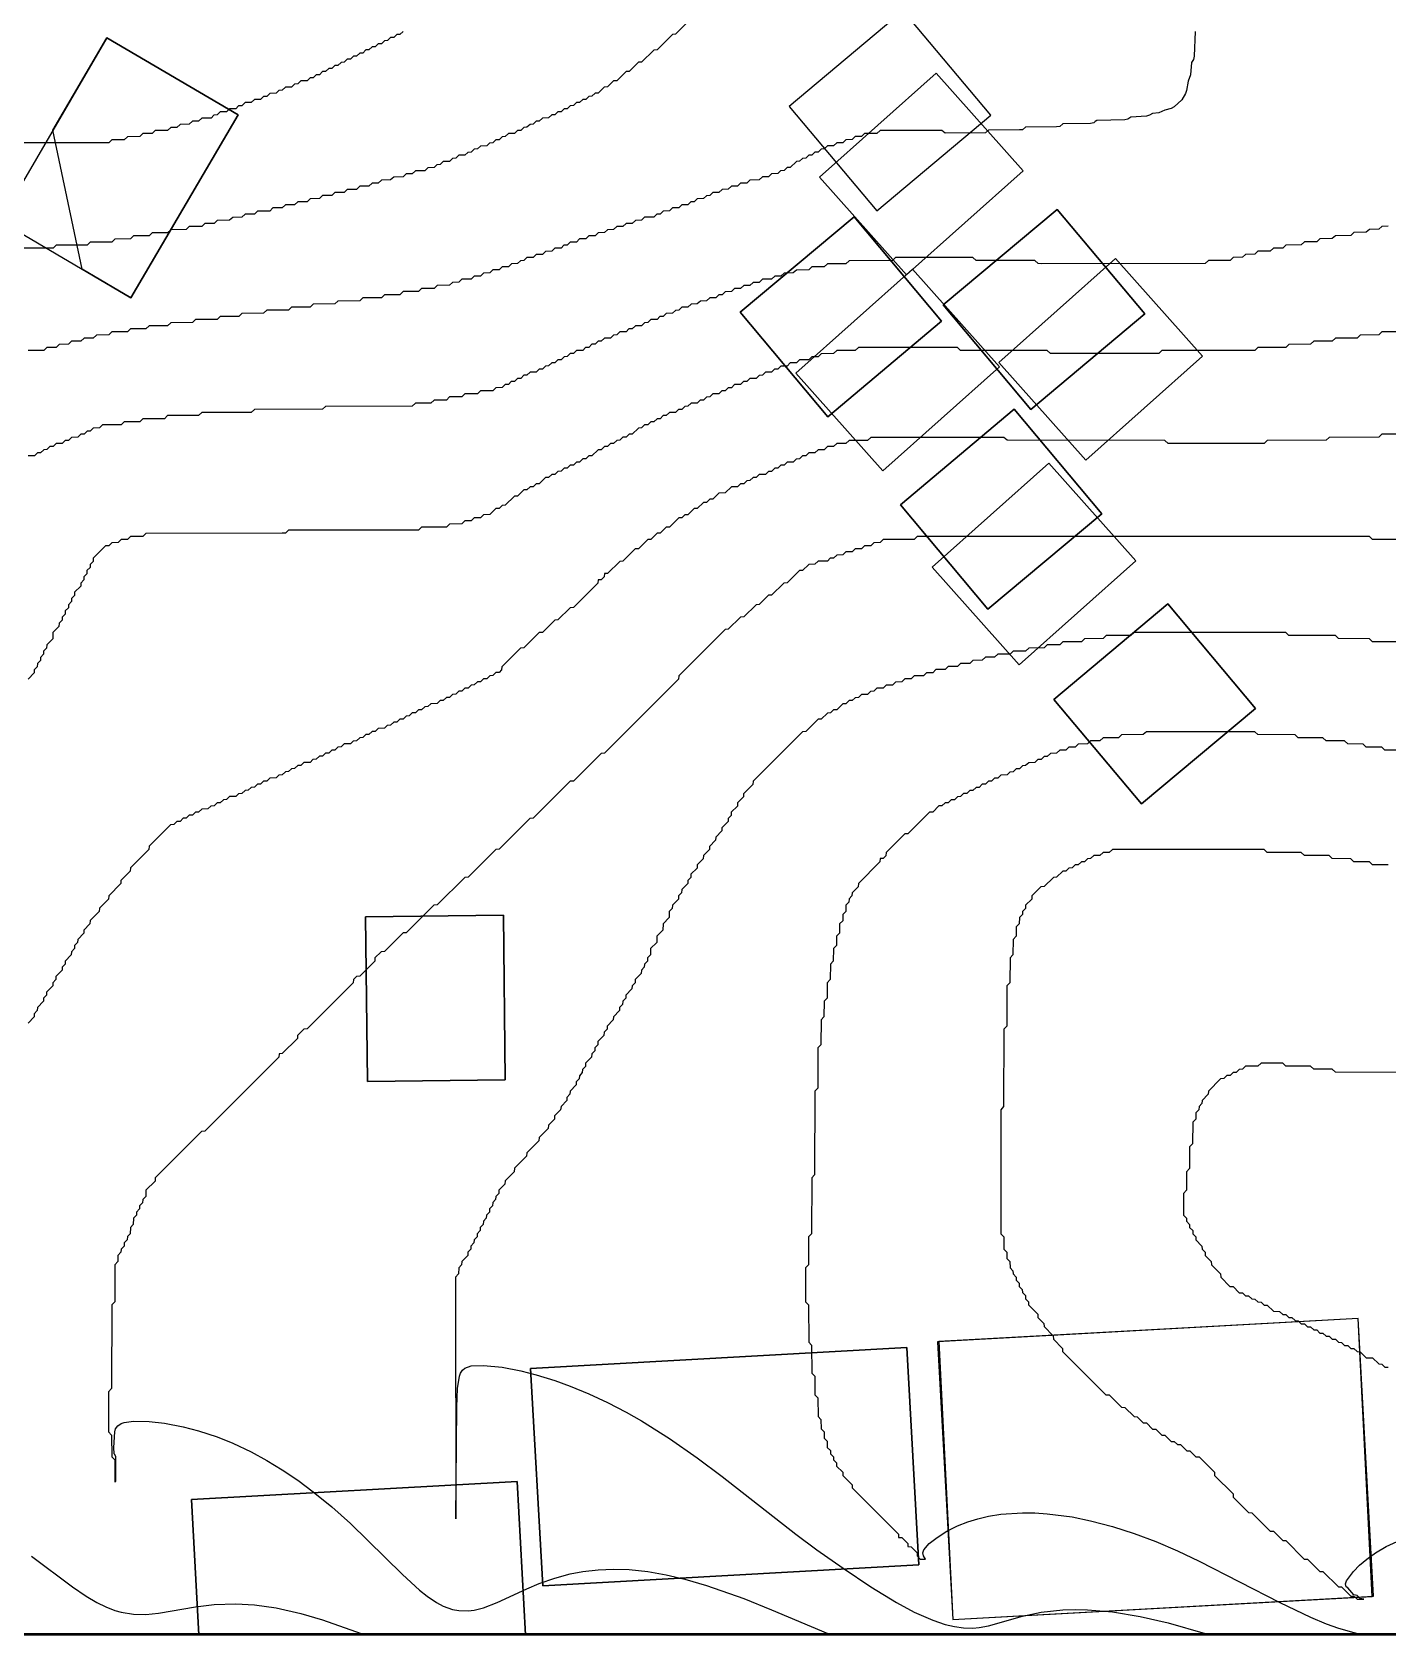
# Model space of a CAD drawing. Header units: millimetres. Extents: x 0 to 1200, y 0 to 1080.
# Drawn here: x 115.4 to 334.2, y 0 to 258.7 of the extents above; entities that cross this region are included whole.
import ezdxf

# ---------------------------------------------------------------- set-up
doc = ezdxf.new("R2010")
doc.units = ezdxf.units.MM
for name, color, linetype in [('BLDG_BOX_CAMPUS', 5, 'Continuous'), ('BLDG_BOX_RASTER', 1, 'Continuous'), ('BLDG_FOOTPRINT_CAMPUS', 8, 'Continuous'), ('BLDG_FOOTPRINT_RASTER', 12, 'Continuous'), ('CONTOUR_44', 5, 'Continuous'), ('CONTOUR_45', 5, 'Continuous'), ('CONTOUR_46', 150, 'Continuous'), ('CONTOUR_47', 150, 'Continuous'), ('CONTOUR_48', 130, 'Continuous'), ('CONTOUR_49', 90, 'Continuous'), ('CONTOUR_50', 90, 'Continuous'), ('CONTOUR_51', 3, 'Continuous'), ('CONTOUR_52', 60, 'Continuous'), ('CONTOUR_53', 50, 'Continuous'), ('CONTOUR_54', 40, 'Continuous'), ('CONTOUR_55', 40, 'Continuous'), ('CONTOUR_56', 30, 'Continuous'), ('CONTOUR_57', 30, 'Continuous'), ('CONTOUR_58', 22, 'Continuous'), ('CONTOUR_59', 22, 'Continuous'), ('CONTOUR_60', 14, 'Continuous'), ('CONTOUR_61', 14, 'Continuous'), ('CONTOUR_62', 12, 'Continuous'), ('CONTOUR_63', 12, 'Continuous'), ('CONTOUR_64', 6, 'Continuous'), ('CONTOUR_65', 6, 'Continuous'), ('CONTOUR_66', 8, 'Continuous'), ('CONTOUR_67', 7, 'Continuous'), ('MODEL_BOUNDARY', 7, 'Continuous')]:
    doc.layers.add(name, color=color, linetype=linetype)

msp = doc.modelspace()

# ---------------------------------------------------------------- linework, layer by layer
at = {"layer": 'BLDG_BOX_CAMPUS'}
for points in [[(251.73, 229.81, 119.14), (270.12, 245.24, 117.93), (255.98, 262.09, 117.2), (237.59, 246.67, 117.43), (251.73, 229.81, 119.14)], [(248.06, 228.87, 119.18), (229.67, 213.44, 120.48), (243.81, 196.59, 123.29), (262.19, 212.01, 121.39), (248.06, 228.87, 119.18)], [(280.83, 230.05, 119.23), (262.44, 214.63, 121.02), (276.58, 197.77, 123.31), (294.97, 213.19, 121.13), (280.83, 230.05, 119.23)], [(273.91, 197.79, 123.32), (255.53, 182.37, 125.27), (269.67, 165.52, 127.19), (288.05, 180.94, 125.52), (273.91, 197.79, 123.32)], [(298.7, 166.38, 127.39), (280.31, 150.95, 128.98), (294.45, 134.1, 131.14), (312.84, 149.52, 129.49), (298.7, 166.38, 127.39)], [(169.2, 115.9, 125.61), (169.5, 89.31, 126.58), (191.76, 89.56, 127.48), (191.45, 116.16, 126.52), (169.2, 115.9, 125.61)]]:
    msp.add_polyline3d(points, close=True, dxfattribs=at)
at = {"layer": 'BLDG_BOX_RASTER'}
for points in [[(127.45, 257.74, 112.26), (110.14, 228.2, 115.43), (131.33, 215.78, 117.3), (148.64, 245.33, 114.12), (127.45, 257.74, 112.26)], [(261.31, 252.05, 117.65), (242.46, 235.27, 118.36), (256.51, 219.5, 120.35), (275.36, 236.28, 118.63), (261.31, 252.05, 117.65)], [(252.71, 187.84, 124.58), (271.56, 204.62, 122.37), (257.51, 220.39, 120.24), (238.67, 203.61, 122.19), (252.71, 187.84, 124.58)], [(271.42, 205.35, 122.27), (285.47, 189.58, 124.41), (304.32, 206.36, 122.12), (290.27, 222.13, 119.93), (271.42, 205.35, 122.27)], [(274.7, 156.54, 128.22), (293.54, 173.33, 126.49), (279.5, 189.1, 124.47), (260.65, 172.31, 126.42), (274.7, 156.54, 128.22)], [(263.99, 2.47, 128.35), (331.93, 6.24, 131.93), (329.43, 51.09, 134.07), (261.5, 47.32, 130.91), (263.99, 2.47, 128.35)], [(197.8, 7.94, 125.92), (258.54, 11.32, 129.77), (256.59, 46.38, 130.65), (195.85, 43.01, 128.01), (197.8, 7.94, 125.92)], [(193.66, 24.78, 127.55), (141.1, 21.86, 125.64), (142.31, 0, 123.33), (195.04, 0, 124.79), (193.66, 24.78, 127.55)]]:
    msp.add_polyline3d(points, close=True, dxfattribs=at)
at = {"layer": 'BLDG_FOOTPRINT_CAMPUS'}
for points in [[(237.59, 246.67, 117.43), (251.73, 229.81, 119.14), (270.12, 245.24, 117.93), (255.98, 262.09, 117.2), (237.59, 246.67, 117.43)], [(229.67, 213.44, 120.48), (248.06, 228.87, 119.18), (262.19, 212.01, 121.39), (243.81, 196.59, 123.29), (229.67, 213.44, 120.48)], [(262.44, 214.63, 121.02), (280.83, 230.05, 119.23), (294.97, 213.19, 121.13), (276.58, 197.77, 123.31), (262.44, 214.63, 121.02)], [(255.53, 182.37, 125.27), (273.91, 197.79, 123.32), (288.05, 180.94, 125.52), (269.67, 165.52, 127.19), (255.53, 182.37, 125.27)], [(280.31, 150.95, 128.98), (298.7, 166.38, 127.39), (312.84, 149.52, 129.49), (294.45, 134.1, 131.14), (280.31, 150.95, 128.98)], [(169.5, 89.31, 126.58), (169.2, 115.9, 125.61), (191.45, 116.16, 126.52), (191.76, 89.56, 127.48), (169.5, 89.31, 126.58)]]:
    msp.add_polyline3d(points, close=True, dxfattribs=at)
at = {"layer": 'BLDG_FOOTPRINT_RASTER'}
for points in [[(118.7, 242.82, 113.79), (127.45, 257.74, 112.26), (148.64, 245.33, 114.12), (131.33, 215.78, 117.3), (123.44, 220.41, 116.52), (118.7, 242.82, 113.79)], [(261.31, 252.05, 117.65), (242.46, 235.27, 118.36), (256.51, 219.5, 120.35), (275.36, 236.28, 118.63), (261.31, 252.05, 117.65)], [(257.51, 220.39, 120.24), (238.67, 203.61, 122.19), (252.71, 187.84, 124.58), (271.56, 204.62, 122.37), (257.51, 220.39, 120.24)], [(290.27, 222.13, 119.93), (271.42, 205.35, 122.27), (285.47, 189.58, 124.41), (304.32, 206.36, 122.12), (290.27, 222.13, 119.93)], [(279.5, 189.1, 124.47), (260.65, 172.31, 126.42), (274.7, 156.54, 128.22), (293.54, 173.33, 126.49), (279.5, 189.1, 124.47)], [(261.72, 47.33, 130.92), (263.99, 2.47, 128.35), (331.7, 6.23, 131.94), (329.43, 51.09, 134.07), (261.72, 47.33, 130.92)], [(256.59, 46.38, 130.65), (258.54, 11.32, 129.77), (197.8, 7.94, 125.92), (195.85, 43.01, 128.01), (256.59, 46.38, 130.65)], [(193.66, 24.78, 127.55), (195.04, 0, 124.79), (142.31, 0, 123.33), (141.1, 21.86, 125.64), (193.66, 24.78, 127.55)]]:
    msp.add_polyline3d(points, close=True, dxfattribs=at)
at = {"layer": 'CONTOUR_44'}
msp.add_polyline3d([(0.25, 0.25, 88), (1199.75, 0.25, 88), (1199.75, 1079.75, 88), (0.25, 1079.75, 88), (0.25, 0.25, 88)], close=True, dxfattribs=at)
at = {"layer": 'CONTOUR_45'}
msp.add_polyline3d([(0.25, 0.25, 90), (1199.75, 0.25, 90), (1199.75, 1079.75, 90), (0.25, 1079.75, 90), (0.25, 0.25, 90)], close=True, dxfattribs=at)
at = {"layer": 'CONTOUR_46'}
msp.add_polyline3d([(0.25, 915.77, 92), (0.25, 0.25, 92), (0.25, 0.25, 92), (1199.75, 0.25, 92)], dxfattribs=at)
at = {"layer": 'CONTOUR_47'}
msp.add_polyline3d([(0.25, 720.72, 94), (0.25, 0.25, 94), (0.25, 0.25, 94), (1199.75, 0.25, 94)], dxfattribs=at)
at = {"layer": 'CONTOUR_48'}
msp.add_polyline3d([(0.25, 703.27, 96), (0.25, 0.25, 96), (0.25, 0.25, 96), (1199.75, 0.25, 96)], dxfattribs=at)
at = {"layer": 'CONTOUR_49'}
msp.add_polyline3d([(0.25, 514.78, 98), (0.25, 0.25, 98), (0.25, 0.25, 98), (1199.75, 0.25, 98)], dxfattribs=at)
at = {"layer": 'CONTOUR_50'}
msp.add_polyline3d([(0.25, 475.88, 100), (0.25, 0.25, 100), (0.25, 0.25, 100), (1199.75, 0.25, 100)], dxfattribs=at)
at = {"layer": 'CONTOUR_51'}
msp.add_polyline3d([(0.25, 414.85, 102), (0.25, 0.25, 102), (0.25, 0.25, 102), (1059.39, 0.25, 102)], dxfattribs=at)
at = {"layer": 'CONTOUR_52'}
msp.add_polyline3d([(0.25, 339.86, 104), (0.25, 0.25, 104), (0.25, 0.25, 104), (1020.29, 0.25, 104)], dxfattribs=at)
at = {"layer": 'CONTOUR_53'}
msp.add_polyline3d([(0.25, 307.78, 106), (0.25, 0.25, 106), (0.25, 0.25, 106), (991.3, 0.25, 106)], dxfattribs=at)
at = {"layer": 'CONTOUR_54'}
msp.add_polyline3d([(0.25, 283.77, 108), (0.25, 0.25, 108), (0.25, 0.25, 108), (968.77, 0.25, 108)], dxfattribs=at)
at = {"layer": 'CONTOUR_55'}
msp.add_polyline3d([(0.25, 262.77, 110), (0.25, 0.25, 110), (0.25, 0.25, 110), (945.28, 0.25, 110)], dxfattribs=at)
at = {"layer": 'CONTOUR_56'}
msp.add_polyline3d([(0.25, 0.25, 112), (599.29, 0.25, 112)], dxfattribs=at)
at = {"layer": 'CONTOUR_57'}
for points in [[(175.25, 258.77, 114), (174.75, 258.29, 114), (174.25, 258.27, 114), (173.75, 257.79, 114), (173.25, 257.77, 114), (172.75, 257.28, 114), (172.25, 257.27, 114), (171.75, 256.78, 114), (171.25, 256.77, 114), (170.75, 256.28, 114), (170.25, 256.27, 114), (169.75, 255.78, 114), (169.25, 255.77, 114), (168.75, 255.28, 114), (168.25, 255.27, 114), (167.75, 254.78, 114), (167.25, 254.77, 114), (166.75, 254.28, 114), (166.25, 254.27, 114), (165.75, 253.78, 114), (165.25, 253.77, 114), (164.75, 253.28, 114), (164.25, 253.27, 114), (163.75, 252.78, 114), (163.25, 252.77, 114), (162.75, 252.28, 114), (162.25, 252.27, 114), (161.75, 251.78, 114), (161.25, 251.77, 114), (160.75, 251.28, 114), (160.25, 251.27, 114), (159.75, 250.79, 114), (158.75, 250.77, 114), (158.25, 250.28, 114), (157.71, 250.25, 114), (157.25, 249.79, 114), (156.25, 249.77, 114), (155.75, 249.28, 114), (155.21, 249.25, 114), (154.75, 248.79, 114), (153.75, 248.77, 114), (153.25, 248.28, 114), (152.71, 248.25, 114), (152.25, 247.79, 114), (151.25, 247.77, 114), (150.75, 247.28, 114), (149.75, 247.27, 114), (149.25, 246.78, 114), (148.71, 246.75, 114), (148.25, 246.29, 114), (147.25, 246.27, 114), (146.75, 245.78, 114), (145.75, 245.77, 114), (145.25, 245.28, 114), (144.71, 245.25, 114), (144.25, 244.79, 114), (142.75, 244.77, 114), (142.25, 244.28, 114), (141.25, 244.27, 114), (140.75, 243.79, 114), (139.25, 243.77, 114), (138.75, 243.28, 114), (137.75, 243.27, 114), (137.25, 242.79, 114), (135.25, 242.77, 114), (134.75, 242.29, 114), (133.25, 242.27, 114), (132.75, 241.79, 114), (130.75, 241.77, 114), (130.25, 241.29, 114), (128.25, 241.27, 114), (127.75, 240.79, 114), (93.75, 240.76, 114)], [(0.25, 0.25, 114), (570.06, 0.25, 114)]]:
    msp.add_polyline3d(points, dxfattribs=at)
at = {"layer": 'CONTOUR_58'}
for points in [[(229.2, 268.25, 116), (219.25, 258.3, 116), (218.75, 258.28, 116), (216.25, 255.8, 116), (215.71, 255.75, 116), (213.75, 253.8, 116), (213.25, 253.78, 116), (211.75, 252.3, 116), (211.25, 252.28, 116), (209.75, 250.8, 116), (209.25, 250.78, 116), (208.25, 249.8, 116), (207.71, 249.75, 116), (206.75, 248.8, 116), (206.25, 248.78, 116), (205.75, 248.3, 116), (205.25, 248.28, 116), (204.75, 247.8, 116), (204.25, 247.78, 116), (203.75, 247.29, 116), (203.25, 247.28, 116), (202.75, 246.79, 116), (202.25, 246.78, 116), (201.75, 246.29, 116), (201.25, 246.28, 116), (200.75, 245.79, 116), (200.25, 245.78, 116), (199.75, 245.29, 116), (199.25, 245.28, 116), (198.75, 244.8, 116), (197.75, 244.77, 116), (197.25, 244.29, 116), (196.75, 244.27, 116), (196.25, 243.79, 116), (195.75, 243.77, 116), (195.25, 243.29, 116), (194.75, 243.27, 116), (194.25, 242.79, 116), (193.71, 242.75, 116), (193.25, 242.29, 116), (192.25, 242.27, 116), (191.75, 241.79, 116), (191.25, 241.77, 116), (190.75, 241.29, 116), (190.25, 241.27, 116), (189.75, 240.79, 116), (189.21, 240.75, 116), (188.75, 240.29, 116), (187.75, 240.27, 116), (187.25, 239.79, 116), (186.75, 239.77, 116), (186.25, 239.29, 116), (185.71, 239.25, 116), (185.25, 238.79, 116), (184.25, 238.77, 116), (183.75, 238.29, 116), (183.21, 238.25, 116), (182.75, 237.79, 116), (181.75, 237.77, 116), (181.25, 237.29, 116), (180.71, 237.25, 116), (180.25, 236.79, 116), (179.25, 236.77, 116), (178.75, 236.29, 116), (177.25, 236.27, 116), (176.75, 235.79, 116), (175.75, 235.77, 116), (175.25, 235.29, 116), (173.75, 235.27, 116), (173.25, 234.79, 116), (171.75, 234.77, 116), (171.25, 234.28, 116), (170.25, 234.27, 116), (169.75, 233.79, 116), (168.25, 233.77, 116), (167.75, 233.28, 116), (166.25, 233.27, 116), (165.75, 232.78, 116), (164.25, 232.77, 116), (163.75, 232.28, 116), (162.25, 232.27, 116), (161.75, 231.78, 116), (160.25, 231.77, 116), (159.75, 231.28, 116), (158.25, 231.27, 116), (157.75, 230.78, 116), (156.25, 230.77, 116), (155.75, 230.28, 116), (154.25, 230.27, 116), (153.75, 229.78, 116), (151.75, 229.76, 116), (151.25, 229.28, 116), (149.75, 229.26, 116), (149.25, 228.78, 116), (147.75, 228.76, 116), (147.25, 228.28, 116), (145.25, 228.26, 116), (144.75, 227.78, 116), (143.25, 227.76, 116), (142.75, 227.28, 116), (140.75, 227.26, 116), (140.25, 226.78, 116), (137.75, 226.76, 116), (137.25, 226.28, 116), (134.75, 226.26, 116), (134.25, 225.78, 116), (131.75, 225.76, 116), (131.25, 225.28, 116), (128.75, 225.26, 116), (128.25, 224.78, 116), (124.75, 224.76, 116), (124.25, 224.28, 116), (119.25, 224.26, 116), (118.75, 223.78, 116), (112.75, 223.76, 116)], [(0.25, 0.25, 116), (543.48, 0.25, 116)]]:
    msp.add_polyline3d(points, dxfattribs=at)
at = {"layer": 'CONTOUR_59'}
for points in [[(303.11, 258.75, 118), (302.97, 254.75, 118), (302.85, 254.25, 118), (302.55, 253.75, 118), (302.39, 251.75, 118), (301.98, 250.75, 118), (301.74, 249.25, 118), (301.55, 248.75, 118), (300.97, 247.75, 118), (299.75, 246.57, 118), (299.25, 246.32, 118), (298.25, 246.08, 118), (297.25, 245.64, 118), (296.25, 245.5, 118), (295.75, 245.24, 118), (295.25, 245.09, 118), (292.75, 244.92, 118), (292.25, 244.61, 118), (291.75, 244.5, 118), (287.25, 244.37, 118), (287, 244.25, 118), (286.75, 244, 118), (286.25, 243.93, 118), (281.75, 243.84, 118), (281.25, 243.44, 118), (280.75, 243.39, 118), (275.75, 243.32, 118), (275.25, 242.9, 118), (274.75, 242.86, 118), (269.75, 242.81, 118), (269.25, 242.38, 118), (262.75, 242.35, 118), (262.25, 242.8, 118), (252.25, 242.78, 118), (251.75, 242.31, 118), (249.75, 242.28, 118), (249.25, 241.8, 118), (248.25, 241.78, 118), (247.75, 241.3, 118), (246.75, 241.28, 118), (246.25, 240.8, 118), (245.25, 240.78, 118), (244.75, 240.3, 118), (243.75, 240.28, 118), (243.25, 239.79, 118), (242.75, 239.78, 118), (242.25, 239.3, 118), (241.75, 239.28, 118), (241.25, 238.8, 118), (240.75, 238.78, 118), (240.25, 238.3, 118), (239.75, 238.28, 118), (239.25, 237.8, 118), (238.75, 237.78, 118), (237.75, 236.81, 118), (237.25, 236.78, 118), (236.75, 236.3, 118), (236.19, 236.25, 118), (235.75, 235.81, 118), (234.75, 235.78, 118), (234.25, 235.3, 118), (233.25, 235.28, 118), (232.75, 234.8, 118), (231.25, 234.77, 118), (230.75, 234.3, 118), (229.75, 234.27, 118), (229.25, 233.79, 118), (228.25, 233.77, 118), (227.75, 233.29, 118), (226.75, 233.27, 118), (226.25, 232.79, 118), (225.25, 232.77, 118), (224.75, 232.29, 118), (224.21, 232.25, 118), (223.75, 231.79, 118), (222.75, 231.77, 118), (222.25, 231.29, 118), (221.71, 231.25, 118), (221.25, 230.79, 118), (220.25, 230.77, 118), (219.75, 230.29, 118), (218.75, 230.27, 118), (218.25, 229.79, 118), (217.25, 229.77, 118), (216.75, 229.29, 118), (216.21, 229.25, 118), (215.75, 228.79, 118), (214.25, 228.77, 118), (213.75, 228.29, 118), (212.75, 228.27, 118), (212.25, 227.79, 118), (211.25, 227.77, 118), (210.75, 227.29, 118), (209.75, 227.27, 118), (209.25, 226.79, 118), (208.25, 226.77, 118), (207.75, 226.29, 118), (206.75, 226.27, 118), (206.25, 225.78, 118), (205.25, 225.77, 118), (204.75, 225.28, 118), (203.75, 225.27, 118), (203.25, 224.78, 118), (202.25, 224.77, 118), (201.75, 224.28, 118), (201.21, 224.25, 118), (200.75, 223.79, 118), (199.75, 223.77, 118), (199.25, 223.28, 118), (198.25, 223.27, 118), (197.75, 222.78, 118), (196.75, 222.77, 118), (196.25, 222.28, 118), (195.25, 222.27, 118), (194.75, 221.78, 118), (194.21, 221.75, 118), (193.75, 221.29, 118), (192.75, 221.27, 118), (192.25, 220.78, 118), (191.25, 220.77, 118), (190.75, 220.28, 118), (189.75, 220.27, 118), (189.25, 219.78, 118), (188.25, 219.77, 118), (187.75, 219.28, 118), (186.75, 219.27, 118), (186.25, 218.79, 118), (184.75, 218.77, 118), (184.25, 218.28, 118), (183.25, 218.27, 118), (182.75, 217.79, 118), (180.75, 217.77, 118), (180.25, 217.28, 118), (178.25, 217.27, 118), (177.75, 216.78, 118), (175.25, 216.77, 118), (174.75, 216.28, 118), (172.25, 216.27, 118), (171.75, 215.78, 118), (168.75, 215.76, 118), (168.25, 215.28, 118), (164.75, 215.26, 118), (164.25, 214.78, 118), (160.75, 214.76, 118), (160.25, 214.28, 118), (157.25, 214.26, 118), (156.75, 213.78, 118), (153.25, 213.76, 118), (152.75, 213.28, 118), (149.25, 213.26, 118), (148.75, 212.78, 118), (145.75, 212.76, 118), (145.25, 212.28, 118), (141.75, 212.26, 118), (141.25, 211.78, 118), (137.75, 211.76, 118), (137.25, 211.28, 118), (134.25, 211.26, 118), (133.75, 210.78, 118), (131.25, 210.76, 118), (130.75, 210.28, 118), (128.25, 210.26, 118), (127.75, 209.78, 118), (125.75, 209.76, 118), (125.25, 209.28, 118), (123.75, 209.26, 118), (123.25, 208.78, 118), (121.75, 208.76, 118), (121.25, 208.28, 118), (119.75, 208.26, 118), (119.25, 207.78, 118), (117.75, 207.76, 118), (117.25, 207.28, 118), (114.75, 207.26, 118)], [(0.25, 0.25, 118), (518.98, 0.25, 118)]]:
    msp.add_polyline3d(points, dxfattribs=at)
at = {"layer": 'CONTOUR_60'}
for points in [[(334.25, 227.36, 120), (333.25, 227.31, 120), (332.75, 226.86, 120), (331.25, 226.8, 120), (330.75, 226.35, 120), (328.75, 226.3, 120), (328.25, 225.85, 120), (325.75, 225.79, 120), (325.25, 225.33, 120), (323.25, 225.29, 120), (322.75, 224.83, 120), (320.75, 224.79, 120), (320.25, 224.32, 120), (317.75, 224.28, 120), (317.25, 223.81, 120), (315.75, 223.78, 120), (315.25, 223.31, 120), (313.25, 223.28, 120), (312.75, 222.81, 120), (311.25, 222.78, 120), (310.75, 222.31, 120), (309.25, 222.28, 120), (308.75, 221.81, 120), (305.25, 221.78, 120), (304.75, 221.31, 120), (278.25, 221.28, 120), (277.75, 221.29, 120), (277.25, 221.77, 120), (267.75, 221.79, 120), (267.25, 222.27, 120), (256.25, 222.27, 120), (254.75, 222.27, 120), (254.25, 221.78, 120), (247.25, 221.76, 120), (246.75, 221.28, 120), (243.75, 221.26, 120), (243.25, 220.78, 120), (241.25, 220.76, 120), (240.75, 220.28, 120), (238.75, 220.26, 120), (238.25, 219.78, 120), (236.75, 219.76, 120), (236.25, 219.28, 120), (235.25, 219.26, 120), (234.75, 218.78, 120), (233.25, 218.76, 120), (232.75, 218.27, 120), (231.75, 218.26, 120), (231.25, 217.78, 120), (230.25, 217.76, 120), (229.75, 217.28, 120), (228.75, 217.26, 120), (228.25, 216.78, 120), (227.25, 216.76, 120), (226.75, 216.27, 120), (226.22, 216.25, 120), (225.75, 215.78, 120), (224.75, 215.76, 120), (224.25, 215.28, 120), (223.25, 215.26, 120), (222.75, 214.78, 120), (221.75, 214.76, 120), (221.25, 214.28, 120), (220.25, 214.26, 120), (219.75, 213.77, 120), (219.22, 213.75, 120), (218.75, 213.28, 120), (217.75, 213.26, 120), (217.25, 212.77, 120), (216.72, 212.75, 120), (216.25, 212.28, 120), (215.25, 212.26, 120), (214.75, 211.77, 120), (214.22, 211.75, 120), (213.75, 211.28, 120), (212.75, 211.26, 120), (212.25, 210.77, 120), (211.72, 210.75, 120), (211.25, 210.28, 120), (210.25, 210.26, 120), (209.75, 209.78, 120), (209.22, 209.75, 120), (208.75, 209.28, 120), (207.75, 209.26, 120), (207.25, 208.77, 120), (206.75, 208.77, 120), (206.25, 208.28, 120), (205.75, 208.27, 120), (205.25, 207.78, 120), (204.72, 207.75, 120), (204.25, 207.28, 120), (203.25, 207.26, 120), (202.75, 206.78, 120), (202.25, 206.77, 120), (201.75, 206.28, 120), (201.25, 206.27, 120), (200.75, 205.78, 120), (200.25, 205.77, 120), (199.75, 205.28, 120), (199.25, 205.27, 120), (198.75, 204.78, 120), (198.25, 204.77, 120), (197.75, 204.28, 120), (197.22, 204.25, 120), (196.75, 203.78, 120), (195.75, 203.77, 120), (195.25, 203.28, 120), (194.75, 203.27, 120), (194.25, 202.78, 120), (193.75, 202.77, 120), (193.25, 202.28, 120), (192.72, 202.25, 120), (192.25, 201.78, 120), (191.75, 201.77, 120), (191.25, 201.29, 120), (190.25, 201.27, 120), (189.75, 200.79, 120), (187.75, 200.77, 120), (187.25, 200.28, 120), (185.25, 200.27, 120), (184.75, 199.78, 120), (182.75, 199.77, 120), (182.25, 199.28, 120), (180.25, 199.27, 120), (179.75, 198.78, 120), (177.25, 198.77, 120), (176.75, 198.29, 120), (162.75, 198.26, 120), (162.25, 197.78, 120), (151.25, 197.76, 120), (150.75, 197.28, 120), (142.75, 197.26, 120), (142.25, 196.78, 120), (137.25, 196.76, 120), (136.75, 196.27, 120), (133.25, 196.26, 120), (132.75, 195.77, 120), (130.25, 195.76, 120), (129.75, 195.27, 120), (126.75, 195.26, 120), (126.25, 194.77, 120), (125.25, 194.76, 120), (124.75, 194.27, 120), (124.25, 194.26, 120), (123.75, 193.77, 120), (123.22, 193.75, 120), (122.75, 193.28, 120), (121.75, 193.26, 120), (121.25, 192.77, 120), (120.72, 192.75, 120), (120.25, 192.28, 120), (119.25, 192.26, 120), (118.75, 191.77, 120), (118.25, 191.76, 120), (117.75, 191.28, 120), (117.25, 191.27, 120), (116.75, 190.78, 120), (116.22, 190.75, 120), (115.75, 190.28, 120), (114.75, 190.26, 120)], [(58.25, 0.25, 120), (495.83, 0.25, 120)]]:
    msp.add_polyline3d(points, dxfattribs=at)
at = {"layer": 'CONTOUR_61'}
for points in [[(336.25, 210.28, 122), (333.25, 210.26, 122), (332.75, 209.78, 122), (329.75, 209.76, 122), (329.25, 209.28, 122), (325.75, 209.26, 122), (325.25, 208.78, 122), (322.25, 208.76, 122), (321.75, 208.28, 122), (318.25, 208.26, 122), (317.75, 207.78, 122), (313.25, 207.76, 122), (312.75, 207.28, 122), (297.75, 207.26, 122), (297.25, 206.78, 122), (279.75, 206.78, 122), (279.25, 207.26, 122), (265.25, 207.28, 122), (264.75, 207.76, 122), (248.75, 207.76, 122), (248.25, 207.27, 122), (245.25, 207.26, 122), (244.75, 206.77, 122), (242.75, 206.76, 122), (242.25, 206.27, 122), (241.25, 206.26, 122), (240.75, 205.77, 122), (239.25, 205.76, 122), (238.75, 205.27, 122), (237.75, 205.26, 122), (237.25, 204.77, 122), (236.25, 204.76, 122), (235.75, 204.27, 122), (235.23, 204.25, 122), (234.75, 203.77, 122), (233.75, 203.76, 122), (233.25, 203.27, 122), (232.73, 203.25, 122), (232.25, 202.77, 122), (231.25, 202.76, 122), (230.75, 202.27, 122), (230.23, 202.25, 122), (229.75, 201.77, 122), (228.75, 201.76, 122), (228.25, 201.27, 122), (227.75, 201.26, 122), (227.25, 200.77, 122), (226.72, 200.75, 122), (226.25, 200.28, 122), (225.25, 200.26, 122), (224.75, 199.77, 122), (224.25, 199.76, 122), (223.75, 199.27, 122), (223.22, 199.25, 122), (222.75, 198.78, 122), (221.75, 198.76, 122), (221.25, 198.27, 122), (220.75, 198.26, 122), (220.25, 197.77, 122), (219.72, 197.75, 122), (219.25, 197.28, 122), (218.25, 197.26, 122), (217.75, 196.77, 122), (217.25, 196.76, 122), (216.75, 196.27, 122), (216.25, 196.26, 122), (215.75, 195.77, 122), (215.25, 195.76, 122), (214.75, 195.27, 122), (214.25, 195.26, 122), (213.75, 194.77, 122), (213.25, 194.76, 122), (212.25, 193.78, 122), (211.75, 193.77, 122), (211.25, 193.28, 122), (210.75, 193.27, 122), (210.25, 192.78, 122), (209.75, 192.77, 122), (209.25, 192.28, 122), (208.75, 192.27, 122), (208.25, 191.77, 122), (207.75, 191.77, 122), (207.25, 191.27, 122), (206.75, 191.26, 122), (205.75, 190.28, 122), (205.25, 190.27, 122), (204.75, 189.78, 122), (204.25, 189.77, 122), (203.75, 189.28, 122), (203.25, 189.27, 122), (202.75, 188.78, 122), (202.25, 188.77, 122), (201.75, 188.28, 122), (201.25, 188.27, 122), (200.75, 187.78, 122), (200.25, 187.77, 122), (199.75, 187.28, 122), (199.25, 187.27, 122), (198.75, 186.78, 122), (198.25, 186.77, 122), (197.25, 185.78, 122), (196.75, 185.77, 122), (196.25, 185.28, 122), (195.75, 185.27, 122), (195.25, 184.78, 122), (194.75, 184.77, 122), (193.75, 183.78, 122), (193.22, 183.75, 122), (191.75, 182.29, 122), (191.25, 182.27, 122), (190.75, 181.79, 122), (190.25, 181.77, 122), (189.25, 180.8, 122), (188.25, 180.77, 122), (187.75, 180.29, 122), (186.75, 180.27, 122), (186.25, 179.79, 122), (185.25, 179.77, 122), (184.75, 179.29, 122), (182.75, 179.27, 122), (182.25, 178.79, 122), (178.25, 178.77, 122), (177.75, 178.29, 122), (156.75, 178.27, 122), (156.25, 177.79, 122), (155.75, 177.78, 122), (133.75, 177.76, 122), (133.25, 177.28, 122), (131.25, 177.26, 122), (130.75, 176.77, 122), (129.75, 176.76, 122), (129.25, 176.27, 122), (128.25, 176.26, 122), (127.75, 175.77, 122), (127.23, 175.75, 122), (125.24, 173.75, 122), (125.23, 173.25, 122), (124.73, 172.75, 122), (124.72, 172.25, 122), (124.23, 171.75, 122), (124.22, 171.25, 122), (123.73, 170.75, 122), (123.72, 170.25, 122), (123.23, 169.75, 122), (123.22, 169.25, 122), (122.23, 168.25, 122), (122.22, 167.75, 122), (121.73, 167.25, 122), (121.72, 166.75, 122), (121.23, 166.25, 122), (121.22, 165.75, 122), (120.73, 165.25, 122), (120.71, 164.75, 122), (120.23, 164.25, 122), (120.21, 163.75, 122), (119.73, 163.25, 122), (119.71, 162.75, 122), (118.73, 161.75, 122), (118.7, 160.75, 122), (117.73, 159.75, 122), (117.71, 159.25, 122), (117.23, 158.75, 122), (117.21, 158.25, 122), (116.73, 157.75, 122), (116.71, 157.25, 122), (116.22, 156.75, 122), (116.21, 156.25, 122), (115.72, 155.75, 122), (115.7, 155.25, 122), (114.73, 154.25, 122)], [(101.75, 0.25, 122), (473.77, 0.25, 122)]]:
    msp.add_polyline3d(points, dxfattribs=at)
at = {"layer": 'CONTOUR_62'}
for points in [[(341.25, 193.78, 124), (333.25, 193.76, 124), (332.75, 193.28, 124), (324.75, 193.26, 124), (324.25, 192.78, 124), (314.75, 192.76, 124), (314.25, 192.28, 124), (313.25, 192.27, 124), (298.75, 192.28, 124), (298.25, 192.76, 124), (272.75, 192.78, 124), (272.25, 193.26, 124), (250.75, 193.26, 124), (250.25, 192.77, 124), (247.25, 192.76, 124), (246.75, 192.27, 124), (245.25, 192.26, 124), (244.75, 191.77, 124), (243.75, 191.76, 124), (243.25, 191.27, 124), (242.25, 191.26, 124), (241.75, 190.77, 124), (240.75, 190.76, 124), (240.25, 190.27, 124), (239.75, 190.26, 124), (239.25, 189.77, 124), (238.73, 189.75, 124), (238.25, 189.27, 124), (237.25, 189.26, 124), (236.75, 188.77, 124), (236.25, 188.76, 124), (235.75, 188.27, 124), (235.25, 188.26, 124), (234.75, 187.77, 124), (234.22, 187.75, 124), (233.75, 187.28, 124), (232.75, 187.26, 124), (232.25, 186.77, 124), (231.75, 186.76, 124), (231.25, 186.27, 124), (230.75, 186.26, 124), (230.25, 185.77, 124), (229.73, 185.75, 124), (229.25, 185.27, 124), (228.25, 185.26, 124), (227.25, 184.28, 124), (226.25, 184.26, 124), (225.25, 183.27, 124), (224.75, 183.26, 124), (224.25, 182.77, 124), (223.75, 182.76, 124), (222.75, 181.77, 124), (222.25, 181.76, 124), (221.25, 180.78, 124), (220.75, 180.77, 124), (220.25, 180.27, 124), (219.75, 180.26, 124), (218.25, 178.78, 124), (217.75, 178.77, 124), (216.75, 177.78, 124), (216.25, 177.77, 124), (215.25, 176.78, 124), (214.75, 176.77, 124), (213.25, 175.28, 124), (212.73, 175.25, 124), (210.75, 173.28, 124), (210.23, 173.25, 124), (208.25, 171.28, 124), (207.75, 171.27, 124), (207.71, 170.75, 124), (207.25, 170.29, 124), (206.75, 170.27, 124), (206.72, 169.75, 124), (202.75, 165.79, 124), (202.25, 165.77, 124), (200.25, 163.79, 124), (199.75, 163.77, 124), (197.75, 161.79, 124), (197.22, 161.75, 124), (194.75, 159.29, 124), (194.22, 159.25, 124), (191.21, 156.25, 124), (191.17, 155.75, 124), (190.75, 155.33, 124), (190.25, 155.29, 124), (189.75, 154.81, 124), (189.25, 154.78, 124), (188.75, 154.3, 124), (188.25, 154.28, 124), (187.75, 153.8, 124), (187.25, 153.78, 124), (186.75, 153.3, 124), (186.25, 153.28, 124), (185.75, 152.8, 124), (185.25, 152.78, 124), (184.75, 152.3, 124), (184.25, 152.28, 124), (183.75, 151.8, 124), (183.25, 151.78, 124), (182.75, 151.3, 124), (182.25, 151.28, 124), (181.75, 150.8, 124), (181.25, 150.78, 124), (180.75, 150.31, 124), (179.75, 150.28, 124), (179.25, 149.8, 124), (178.75, 149.78, 124), (178.25, 149.3, 124), (177.75, 149.28, 124), (177.25, 148.8, 124), (176.75, 148.78, 124), (176.25, 148.3, 124), (175.75, 148.28, 124), (175.25, 147.8, 124), (174.75, 147.78, 124), (174.25, 147.3, 124), (173.75, 147.28, 124), (173.25, 146.8, 124), (172.69, 146.75, 124), (172.25, 146.31, 124), (171.25, 146.28, 124), (170.75, 145.8, 124), (170.25, 145.78, 124), (169.75, 145.3, 124), (169.25, 145.28, 124), (168.75, 144.8, 124), (168.25, 144.78, 124), (167.75, 144.31, 124), (167.19, 144.25, 124), (166.75, 143.81, 124), (165.75, 143.78, 124), (165.25, 143.3, 124), (164.75, 143.28, 124), (164.25, 142.8, 124), (163.75, 142.78, 124), (163.25, 142.31, 124), (162.75, 142.28, 124), (162.25, 141.81, 124), (161.75, 141.79, 124), (161.25, 141.31, 124), (160.69, 141.25, 124), (160.25, 140.81, 124), (159.25, 140.78, 124), (158.75, 140.3, 124), (158.25, 140.28, 124), (157.75, 139.81, 124), (157.25, 139.78, 124), (156.75, 139.31, 124), (156.25, 139.29, 124), (155.75, 138.81, 124), (155.19, 138.75, 124), (154.75, 138.31, 124), (153.75, 138.28, 124), (153.25, 137.8, 124), (152.75, 137.78, 124), (152.25, 137.3, 124), (151.75, 137.28, 124), (151.25, 136.8, 124), (150.75, 136.78, 124), (150.25, 136.31, 124), (149.75, 136.28, 124), (149.25, 135.81, 124), (148.69, 135.75, 124), (148.25, 135.31, 124), (147.25, 135.28, 124), (146.75, 134.8, 124), (146.25, 134.78, 124), (145.75, 134.3, 124), (145.25, 134.28, 124), (144.75, 133.8, 124), (144.2, 133.75, 124), (143.75, 133.3, 124), (142.75, 133.28, 124), (142.25, 132.79, 124), (141.75, 132.78, 124), (141.25, 132.29, 124), (140.75, 132.28, 124), (140.25, 131.79, 124), (139.75, 131.78, 124), (139.25, 131.29, 124), (138.75, 131.28, 124), (138.25, 130.79, 124), (137.72, 130.75, 124), (134.25, 127.28, 124), (134.2, 126.75, 124), (131.25, 123.78, 124), (131.2, 123.25, 124), (129.72, 121.75, 124), (129.7, 121.25, 124), (127.75, 119.28, 124), (127.7, 118.75, 124), (126.25, 117.28, 124), (126.2, 116.75, 124), (124.75, 115.28, 124), (124.71, 114.75, 124), (123.72, 113.75, 124), (123.71, 113.25, 124), (122.73, 112.25, 124), (122.71, 111.75, 124), (122.22, 111.25, 124), (122.21, 110.75, 124), (121.72, 110.25, 124), (121.7, 109.75, 124), (120.72, 108.75, 124), (120.71, 108.25, 124), (120.22, 107.75, 124), (120.2, 107.25, 124), (119.22, 106.25, 124), (119.21, 105.75, 124), (118.72, 105.25, 124), (118.7, 104.75, 124), (117.72, 103.75, 124), (117.71, 103.25, 124), (117.22, 102.75, 124), (117.2, 102.25, 124), (116.22, 101.25, 124), (116.21, 100.75, 124), (115.72, 100.25, 124), (115.7, 99.75, 124), (114.72, 98.75, 124)], [(115.25, 12.72, 124), (121.91, 7.75, 124), (124.12, 6.25, 124), (125.81, 5.25, 124), (127.25, 4.54, 124), (128.75, 3.96, 124), (129.75, 3.67, 124), (131.75, 3.34, 124), (133.75, 3.32, 124), (135.75, 3.51, 124), (141.75, 4.54, 124), (144.75, 4.89, 124), (148.25, 5.02, 124), (151.25, 4.86, 124), (154.75, 4.38, 124), (158.75, 3.48, 124), (162.25, 2.44, 124), (168.49, 0.25, 124), (168.75, 0.25, 124), (168.75, 0.25, 124), (453.15, 0.25, 124)]]:
    msp.add_polyline3d(points, dxfattribs=at)
at = {"layer": 'CONTOUR_63'}
msp.add_polyline3d([(347.25, 176.76, 126), (331.75, 176.78, 126), (331.25, 177.26, 126), (258.25, 177.26, 126), (257.75, 176.78, 126), (252.75, 176.76, 126), (252.25, 176.27, 126), (251.25, 176.26, 126), (250.75, 175.77, 126), (249.75, 175.76, 126), (249.25, 175.28, 126), (248.25, 175.26, 126), (247.75, 174.78, 126), (246.75, 174.76, 126), (246.25, 174.28, 126), (245.25, 174.26, 126), (244.75, 173.77, 126), (244.22, 173.75, 126), (243.75, 173.28, 126), (242.25, 173.26, 126), (241.75, 172.77, 126), (240.75, 172.76, 126), (239.75, 171.77, 126), (239.25, 171.76, 126), (237.25, 169.78, 126), (236.73, 169.75, 126), (234.75, 167.78, 126), (234.25, 167.77, 126), (232.75, 166.28, 126), (232.23, 166.25, 126), (230.25, 164.28, 126), (229.73, 164.25, 126), (227.75, 162.28, 126), (227.23, 162.25, 126), (219.75, 154.77, 126), (219.71, 154.25, 126), (207.75, 142.29, 126), (207.22, 142.25, 126), (202.75, 137.79, 126), (202.22, 137.75, 126), (196.25, 131.79, 126), (195.72, 131.75, 126), (190.75, 126.8, 126), (190.22, 126.75, 126), (185.75, 122.3, 126), (185.21, 122.25, 126), (180.75, 117.8, 126), (180.21, 117.75, 126), (175.75, 113.3, 126), (175.25, 113.28, 126), (172.25, 110.3, 126), (171.71, 110.25, 126), (170.72, 109.25, 126), (170.69, 108.75, 126), (168.25, 106.31, 126), (167.75, 106.28, 126), (167.25, 105.79, 126), (167.19, 105.25, 126), (165.2, 103.25, 126), (159.75, 97.81, 126), (159.21, 97.75, 126), (158.22, 96.75, 126), (158.19, 96.25, 126), (155.75, 93.81, 126), (155.25, 93.78, 126), (155.19, 93.25, 126), (152.2, 90.25, 126), (143.25, 81.31, 126), (142.71, 81.25, 126), (135.25, 73.78, 126), (135.21, 73.25, 126), (133.73, 71.75, 126), (133.71, 70.75, 126), (133.25, 70.29, 126), (133.21, 69.75, 126), (132.73, 69.25, 126), (132.71, 68.75, 126), (132.23, 68.25, 126), (132.21, 67.75, 126), (131.73, 67.25, 126), (131.71, 66.25, 126), (131.23, 65.75, 126), (131.2, 64.75, 126), (130.75, 64.3, 126), (130.71, 63.75, 126), (130.23, 63.25, 126), (130.21, 62.75, 126), (129.73, 62.25, 126), (129.71, 61.75, 126), (129.23, 61.25, 126), (129.21, 60.25, 126), (128.73, 59.75, 126), (128.71, 53.75, 126), (128.23, 53.25, 126), (128.21, 39.75, 126), (127.73, 39.25, 126), (127.73, 32.75, 126), (128.21, 32.25, 126), (128.23, 28.75, 126), (128.71, 28.25, 126), (128.75, 24.72, 126), (128.91, 24.75, 126), (128.9, 28.75, 126), (128.75, 29.12, 126), (128.62, 29.25, 126), (128.54, 30.25, 126), (128.7, 32.75, 126), (128.84, 33.25, 126), (129.19, 33.75, 126), (129.75, 34.12, 126), (130.25, 34.29, 126), (131.75, 34.5, 126), (134.25, 34.46, 126), (136.75, 34.17, 126), (139.75, 33.6, 126), (142.25, 32.95, 126), (145.25, 31.95, 126), (147.75, 30.95, 126), (150.75, 29.53, 126), (153.25, 28.17, 126), (155.75, 26.65, 126), (158.25, 24.97, 126), (160.75, 23.11, 126), (163.75, 20.66, 126), (166.75, 17.98, 126), (175.14, 9.75, 126), (177.89, 7.25, 126), (179.16, 6.25, 126), (180.65, 5.25, 126), (181.75, 4.67, 126), (183.25, 4.13, 126), (184.25, 3.93, 126), (185.75, 3.89, 126), (186.75, 4.02, 126), (188.25, 4.4, 126), (190.46, 5.25, 126), (195.25, 7.45, 126), (197.25, 8.29, 126), (199.75, 9.17, 126), (202.25, 9.84, 126), (204.25, 10.22, 126), (206.75, 10.52, 126), (209.25, 10.63, 126), (211.75, 10.55, 126), (214.75, 10.24, 126), (217.75, 9.72, 126), (220.75, 9.02, 126), (224.25, 8, 126), (230.25, 5.87, 126), (234.75, 4.07, 126), (243.85, 0.25, 126), (244.25, 0.25, 126), (244.25, 0.25, 126), (432.08, 0.25, 126)], dxfattribs=at)
at = {"layer": 'CONTOUR_64'}
msp.add_polyline3d([(335.75, 160.26, 128), (331.75, 160.28, 128), (331.25, 160.76, 128), (326.25, 160.78, 128), (325.75, 161.26, 128), (318.25, 161.28, 128), (317.75, 161.76, 128), (293.25, 161.76, 128), (292.75, 161.28, 128), (288.75, 161.26, 128), (288.25, 160.78, 128), (285.25, 160.76, 128), (284.75, 160.28, 128), (281.75, 160.26, 128), (281.25, 159.78, 128), (279.25, 159.76, 128), (278.75, 159.28, 128), (276.25, 159.26, 128), (275.75, 158.78, 128), (273.75, 158.77, 128), (273.25, 158.28, 128), (271.25, 158.27, 128), (270.75, 157.78, 128), (269.25, 157.77, 128), (268.75, 157.28, 128), (267.25, 157.27, 128), (266.75, 156.78, 128), (265.25, 156.77, 128), (264.75, 156.28, 128), (263.25, 156.27, 128), (262.75, 155.78, 128), (261.25, 155.77, 128), (260.75, 155.28, 128), (259.75, 155.27, 128), (259.25, 154.78, 128), (257.75, 154.77, 128), (257.25, 154.28, 128), (256.25, 154.27, 128), (255.75, 153.78, 128), (254.75, 153.77, 128), (254.25, 153.28, 128), (253.25, 153.27, 128), (252.75, 152.78, 128), (251.75, 152.77, 128), (251.25, 152.28, 128), (250.72, 152.25, 128), (250.25, 151.78, 128), (249.25, 151.77, 128), (248.75, 151.28, 128), (248.22, 151.25, 128), (247.75, 150.78, 128), (247.25, 150.77, 128), (246.75, 150.28, 128), (246.25, 150.27, 128), (245.25, 149.28, 128), (244.75, 149.27, 128), (244.25, 148.78, 128), (243.75, 148.77, 128), (242.75, 147.78, 128), (242.25, 147.77, 128), (240.25, 145.78, 128), (239.73, 145.75, 128), (231.75, 137.77, 128), (231.72, 137.25, 128), (230.23, 135.75, 128), (230.22, 135.25, 128), (229.25, 134.28, 128), (229.22, 133.75, 128), (228.23, 132.75, 128), (228.22, 132.25, 128), (227.73, 131.75, 128), (227.71, 131.25, 128), (226.73, 130.25, 128), (226.71, 129.75, 128), (225.73, 128.75, 128), (225.71, 128.25, 128), (224.73, 127.25, 128), (224.71, 126.75, 128), (223.75, 125.78, 128), (223.71, 125.25, 128), (222.73, 124.25, 128), (222.71, 123.75, 128), (221.73, 122.75, 128), (221.71, 122.25, 128), (221.23, 121.75, 128), (221.21, 121.25, 128), (220.25, 120.28, 128), (220.21, 119.75, 128), (219.72, 119.25, 128), (219.71, 118.75, 128), (218.73, 117.75, 128), (218.71, 117.25, 128), (218.23, 116.75, 128), (218.2, 115.75, 128), (217.23, 114.75, 128), (217.2, 113.75, 128), (216.23, 112.75, 128), (216.2, 111.75, 128), (215.22, 110.75, 128), (215.2, 109.75, 128), (214.72, 109.25, 128), (214.7, 108.75, 128), (214.22, 108.25, 128), (214.2, 107.75, 128), (213.72, 107.25, 128), (213.69, 106.75, 128), (212.72, 105.75, 128), (212.7, 105.25, 128), (212.22, 104.75, 128), (212.19, 104.25, 128), (211.22, 103.25, 128), (211.2, 102.75, 128), (210.72, 102.25, 128), (210.7, 101.75, 128), (210.21, 101.25, 128), (210.19, 100.75, 128), (209.22, 99.75, 128), (209.19, 99.25, 128), (208.22, 98.25, 128), (208.2, 97.75, 128), (207.72, 97.25, 128), (207.69, 96.75, 128), (206.72, 95.75, 128), (206.7, 95.25, 128), (206.22, 94.75, 128), (206.19, 94.25, 128), (205.71, 93.75, 128), (205.69, 93.25, 128), (204.72, 92.25, 128), (204.69, 91.75, 128), (204.21, 91.25, 128), (204.19, 90.75, 128), (203.71, 90.25, 128), (203.69, 89.75, 128), (203.21, 89.25, 128), (203.18, 88.75, 128), (202.21, 87.75, 128), (202.19, 87.25, 128), (201.71, 86.75, 128), (201.68, 86.25, 128), (200.75, 85.3, 128), (200.68, 84.75, 128), (199.71, 83.75, 128), (199.68, 83.25, 128), (198.71, 82.25, 128), (198.68, 81.75, 128), (197.21, 80.25, 128), (197.18, 79.75, 128), (195.25, 77.8, 128), (195.19, 77.25, 128), (193.25, 75.3, 128), (193.19, 74.75, 128), (191.75, 73.29, 128), (191.69, 72.75, 128), (190.72, 71.75, 128), (190.7, 71.25, 128), (190.22, 70.75, 128), (190.2, 70.25, 128), (189.75, 69.8, 128), (189.7, 69.25, 128), (189.22, 68.75, 128), (189.19, 68.25, 128), (188.72, 67.75, 128), (188.69, 67.25, 128), (188.22, 66.75, 128), (188.19, 66.25, 128), (187.72, 65.75, 128), (187.69, 65.25, 128), (187.22, 64.75, 128), (187.2, 64.25, 128), (186.72, 63.75, 128), (186.7, 63.25, 128), (186.22, 62.75, 128), (186.2, 62.25, 128), (185.72, 61.75, 128), (185.69, 61.25, 128), (184.75, 60.29, 128), (184.71, 59.75, 128), (184.23, 59.25, 128), (184.21, 58.25, 128), (183.73, 57.75, 128), (183.75, 18.73, 128), (183.91, 36.75, 128), (184.05, 39.75, 128), (184.35, 41.75, 128), (184.54, 42.25, 128), (184.86, 42.75, 128), (185.25, 43.07, 128), (186.25, 43.4, 128), (188.25, 43.5, 128), (191.25, 43.19, 128), (194.25, 42.62, 128), (196.75, 41.98, 128), (199.75, 41.05, 128), (202.25, 40.14, 128), (205.25, 38.9, 128), (208.25, 37.51, 128), (211.25, 35.95, 128), (213.75, 34.53, 128), (218.25, 31.72, 128), (222.75, 28.59, 128), (226.75, 25.58, 128), (238.66, 16.25, 128), (242.03, 13.75, 128), (246.28, 10.75, 128), (250.79, 7.75, 128), (254.89, 5.25, 128), (257.75, 3.7, 128), (260.75, 2.36, 128), (262.75, 1.69, 128), (264.25, 1.34, 128), (265.75, 1.14, 128), (267.25, 1.12, 128), (268.25, 1.21, 128), (269.75, 1.49, 128), (275.25, 3.04, 128), (278.25, 3.67, 128), (281.75, 4.06, 128), (283.75, 4.12, 128), (285.75, 4.07, 128), (289.75, 3.72, 128), (294.25, 2.97, 128), (298.75, 1.93, 128), (304.75, 0.25, 128), (304.75, 0.25, 128), (407.18, 0.25, 128)], dxfattribs=at)
at = {"layer": 'CONTOUR_65'}
msp.add_polyline3d([(336.25, 142.76, 130), (333.75, 142.78, 130), (333.25, 143.26, 130), (330.75, 143.28, 130), (330.25, 143.76, 130), (327.75, 143.78, 130), (327.25, 144.26, 130), (324.25, 144.28, 130), (323.75, 144.76, 130), (319.75, 144.78, 130), (319.25, 145.26, 130), (313.25, 145.28, 130), (312.75, 145.76, 130), (295.25, 145.76, 130), (294.75, 145.28, 130), (291.25, 145.26, 130), (290.75, 144.78, 130), (288.25, 144.76, 130), (287.75, 144.28, 130), (286.25, 144.26, 130), (285.75, 143.78, 130), (284.25, 143.76, 130), (283.75, 143.28, 130), (282.75, 143.26, 130), (282.25, 142.78, 130), (281.25, 142.76, 130), (280.75, 142.28, 130), (279.75, 142.26, 130), (279.25, 141.77, 130), (278.75, 141.77, 130), (278.25, 141.28, 130), (277.72, 141.25, 130), (277.25, 140.78, 130), (276.25, 140.76, 130), (275.75, 140.28, 130), (275.25, 140.27, 130), (274.75, 139.78, 130), (274.25, 139.77, 130), (273.75, 139.28, 130), (273.22, 139.25, 130), (272.75, 138.78, 130), (271.75, 138.77, 130), (271.25, 138.28, 130), (270.75, 138.27, 130), (270.25, 137.78, 130), (269.75, 137.77, 130), (269.25, 137.28, 130), (268.75, 137.27, 130), (268.25, 136.78, 130), (267.75, 136.77, 130), (267.25, 136.28, 130), (266.72, 136.25, 130), (266.25, 135.78, 130), (265.75, 135.77, 130), (265.25, 135.28, 130), (264.75, 135.27, 130), (264.25, 134.78, 130), (263.75, 134.77, 130), (263.25, 134.28, 130), (262.75, 134.27, 130), (262.25, 133.78, 130), (261.75, 133.77, 130), (260.75, 132.78, 130), (260.23, 132.75, 130), (256.75, 129.28, 130), (256.25, 129.27, 130), (254.72, 127.75, 130), (253.23, 126.25, 130), (253.21, 125.75, 130), (252.75, 125.29, 130), (252.25, 125.27, 130), (252.22, 124.75, 130), (248.75, 121.27, 130), (248.72, 120.75, 130), (247.73, 119.75, 130), (247.72, 119.25, 130), (247.25, 118.78, 130), (247.22, 118.25, 130), (246.73, 117.75, 130), (246.72, 116.75, 130), (246.23, 116.25, 130), (246.22, 115.25, 130), (245.73, 114.75, 130), (245.71, 113.25, 130), (245.23, 112.75, 130), (245.21, 111.25, 130), (244.73, 110.75, 130), (244.71, 108.75, 130), (244.23, 108.25, 130), (244.21, 105.75, 130), (243.73, 105.25, 130), (243.7, 102.75, 130), (243.23, 102.25, 130), (243.2, 99.75, 130), (242.73, 99.25, 130), (242.7, 95.25, 130), (242.23, 94.75, 130), (242.19, 88.25, 130), (241.72, 87.75, 130), (241.68, 74.25, 130), (241.22, 73.75, 130), (241.18, 64.75, 130), (240.72, 64.25, 130), (240.69, 59.75, 130), (240.22, 59.25, 130), (240.23, 53.75, 130), (240.7, 53.25, 130), (240.73, 47.25, 130), (241.2, 46.75, 130), (241.23, 42.25, 130), (241.71, 41.75, 130), (241.73, 38.75, 130), (242.22, 38.25, 130), (242.24, 35.25, 130), (242.72, 34.75, 130), (242.74, 33.25, 130), (243.23, 32.75, 130), (243.24, 31.75, 130), (243.73, 31.25, 130), (243.74, 30.25, 130), (244.23, 29.75, 130), (244.25, 29.23, 130), (244.73, 28.75, 130), (244.74, 28.25, 130), (245.23, 27.75, 130), (245.24, 27.25, 130), (246.23, 26.25, 130), (246.25, 25.74, 130), (247.73, 24.25, 130), (247.75, 23.74, 130), (255.23, 16.25, 130), (255.25, 15.74, 130), (255.75, 15.73, 130), (256.73, 14.75, 130), (256.74, 14.25, 130), (257.25, 14.23, 130), (258.23, 13.25, 130), (258.24, 12.75, 130), (258.75, 12.24, 130), (259.58, 12.25, 130), (259.29, 12.75, 130), (259.17, 13.25, 130), (259.32, 13.75, 130), (260.19, 14.75, 130), (261.45, 15.75, 130), (263.05, 16.75, 130), (264.75, 17.59, 130), (266.43, 18.25, 130), (268.05, 18.75, 130), (269.75, 19.15, 130), (271.75, 19.47, 130), (275.25, 19.71, 130), (277.25, 19.69, 130), (279.25, 19.57, 130), (283.25, 19.05, 130), (286.25, 18.44, 130), (289.75, 17.52, 130), (293.25, 16.39, 130), (296.75, 15.07, 130), (300.25, 13.56, 130), (303.75, 11.9, 130), (316.78, 5.25, 130), (321.75, 2.86, 130), (324.25, 1.81, 130), (326.25, 1.09, 130), (328.75, 0.37, 130), (329.3, 0.25, 130), (329.75, 0.25, 130), (329.75, 0.25, 130), (336.59, 0.25, 130)], dxfattribs=at)
at = {"layer": 'CONTOUR_66'}
msp.add_polyline3d([(334.25, 124.26, 132), (331.75, 124.28, 132), (331.25, 124.76, 132), (328.75, 124.78, 132), (328.25, 125.26, 132), (325.25, 125.28, 132), (324.75, 125.76, 132), (320.75, 125.78, 132), (320.25, 126.26, 132), (314.75, 126.28, 132), (314.25, 126.76, 132), (289.75, 126.76, 132), (289.25, 126.27, 132), (288.25, 126.26, 132), (287.75, 125.77, 132), (286.75, 125.76, 132), (286.25, 125.27, 132), (285.75, 125.26, 132), (285.25, 124.77, 132), (284.75, 124.76, 132), (284.25, 124.27, 132), (283.75, 124.26, 132), (283.25, 123.77, 132), (282.75, 123.76, 132), (282.25, 123.27, 132), (281.75, 123.26, 132), (280.75, 122.28, 132), (280.23, 122.25, 132), (278.75, 120.78, 132), (278.23, 120.75, 132), (276.75, 119.27, 132), (276.73, 118.75, 132), (275.74, 117.75, 132), (275.73, 117.25, 132), (275.25, 116.77, 132), (275.23, 116.25, 132), (274.74, 115.75, 132), (274.72, 114.75, 132), (274.24, 114.25, 132), (274.22, 112.75, 132), (273.73, 112.25, 132), (273.71, 109.75, 132), (273.23, 109.25, 132), (273.21, 105.25, 132), (272.73, 104.75, 132), (272.7, 98.25, 132), (272.23, 97.75, 132), (272.2, 85.25, 132), (271.73, 84.75, 132), (271.73, 64.75, 132), (272.21, 64.25, 132), (272.23, 62.25, 132), (272.71, 61.75, 132), (272.73, 60.75, 132), (273.21, 60.25, 132), (273.23, 59.25, 132), (273.71, 58.75, 132), (273.73, 58.25, 132), (274.21, 57.75, 132), (274.23, 57.25, 132), (274.71, 56.75, 132), (274.73, 56.25, 132), (275.21, 55.75, 132), (275.23, 55.25, 132), (275.71, 54.75, 132), (275.73, 54.25, 132), (276.21, 53.75, 132), (276.23, 53.25, 132), (277.71, 51.75, 132), (277.72, 51.25, 132), (278.71, 50.25, 132), (278.73, 49.75, 132), (280.21, 48.25, 132), (280.25, 47.72, 132), (281.71, 46.25, 132), (281.73, 45.75, 132), (288.72, 38.75, 132), (289.25, 38.72, 132), (291.23, 36.75, 132), (291.75, 36.72, 132), (293.25, 35.23, 132), (293.75, 35.22, 132), (294.73, 34.25, 132), (295.25, 34.22, 132), (296.25, 33.23, 132), (296.75, 33.22, 132), (297.75, 32.23, 132), (298.25, 32.22, 132), (299.25, 31.23, 132), (299.75, 31.22, 132), (300.25, 30.73, 132), (300.75, 30.72, 132), (301.75, 29.73, 132), (302.25, 29.72, 132), (303.25, 28.73, 132), (303.75, 28.72, 132), (306.22, 26.25, 132), (306.25, 25.73, 132), (309.23, 22.75, 132), (309.25, 22.23, 132), (311.74, 19.75, 132), (312.25, 19.73, 132), (315.25, 16.74, 132), (315.75, 16.73, 132), (317.25, 15.24, 132), (317.75, 15.23, 132), (320.74, 12.25, 132), (321.25, 12.24, 132), (323.25, 10.24, 132), (323.75, 10.24, 132), (326.24, 7.75, 132), (326.75, 7.74, 132), (328.24, 6.25, 132), (328.75, 6.24, 132), (329.25, 5.75, 132), (329.25, 5.75, 132), (330.33, 5.75, 132), (329.75, 5.87, 132), (329.25, 6.35, 132), (328.75, 6.46, 132), (327.75, 7.58, 132), (327.48, 7.75, 132), (327.38, 8.25, 132), (327.55, 8.75, 132), (328.69, 10.25, 132), (329.67, 11.25, 132), (330.84, 12.25, 132), (332.24, 13.25, 132), (333.95, 14.25, 132), (335.75, 15.09, 132)], dxfattribs=at)
at = {"layer": 'CONTOUR_67'}
msp.add_polyline3d([(340.75, 90.77, 134), (325.75, 90.81, 134), (325.25, 91.28, 134), (322.25, 91.3, 134), (321.75, 91.77, 134), (317.75, 91.8, 134), (317.25, 92.27, 134), (313.75, 92.27, 134), (313.25, 91.79, 134), (311.25, 91.77, 134), (310.75, 91.28, 134), (310.25, 91.27, 134), (309.75, 90.78, 134), (309.25, 90.77, 134), (308.75, 90.28, 134), (308.25, 90.27, 134), (307.75, 89.78, 134), (307.23, 89.75, 134), (305.25, 87.77, 134), (305.22, 87.25, 134), (304.23, 86.25, 134), (304.22, 85.75, 134), (303.75, 85.28, 134), (303.72, 84.75, 134), (303.23, 84.25, 134), (303.22, 83.25, 134), (302.73, 82.75, 134), (302.71, 79.25, 134), (302.23, 78.75, 134), (302.21, 75.25, 134), (301.73, 74.75, 134), (301.71, 71.75, 134), (301.23, 71.25, 134), (301.23, 69.75, 134), (301.24, 67.75, 134), (301.72, 67.25, 134), (301.73, 66.75, 134), (302.22, 66.25, 134), (302.23, 65.75, 134), (302.72, 65.25, 134), (302.75, 64.72, 134), (303.22, 64.25, 134), (303.23, 63.75, 134), (304.21, 62.75, 134), (304.23, 62.25, 134), (304.72, 61.75, 134), (304.73, 61.25, 134), (305.72, 60.25, 134), (305.75, 59.72, 134), (307.22, 58.25, 134), (307.25, 57.73, 134), (308.73, 56.25, 134), (309.25, 56.22, 134), (310.25, 55.23, 134), (310.75, 55.22, 134), (311.25, 54.73, 134), (311.75, 54.72, 134), (312.25, 54.23, 134), (312.75, 54.21, 134), (313.25, 53.73, 134), (313.75, 53.71, 134), (314.25, 53.23, 134), (314.75, 53.21, 134), (315.75, 52.23, 134), (316.75, 52.21, 134), (317.25, 51.72, 134), (317.75, 51.71, 134), (318.25, 51.22, 134), (318.75, 51.21, 134), (319.25, 50.72, 134), (319.75, 50.71, 134), (320.25, 50.22, 134), (320.75, 50.21, 134), (321.25, 49.72, 134), (321.75, 49.71, 134), (322.25, 49.22, 134), (322.75, 49.21, 134), (323.25, 48.72, 134), (323.75, 48.71, 134), (324.25, 48.22, 134), (324.75, 48.21, 134), (325.25, 47.72, 134), (325.75, 47.71, 134), (326.25, 47.22, 134), (326.75, 47.21, 134), (327.25, 46.72, 134), (327.75, 46.71, 134), (328.25, 46.22, 134), (328.75, 46.21, 134), (329.25, 45.72, 134), (329.75, 45.7, 134), (330.75, 44.73, 134), (331.75, 44.7, 134), (332.75, 43.73, 134), (333.25, 43.71, 134), (333.75, 43.22, 134), (334.25, 43.21, 134)], dxfattribs=at)
at = {"layer": 'MODEL_BOUNDARY'}
msp.add_polyline3d([(0, 0, 86), (1200, 0, 86), (1200, 1080, 86), (0, 1080, 86)], close=True, dxfattribs=at)

doc.saveas('drawing.dxf')
